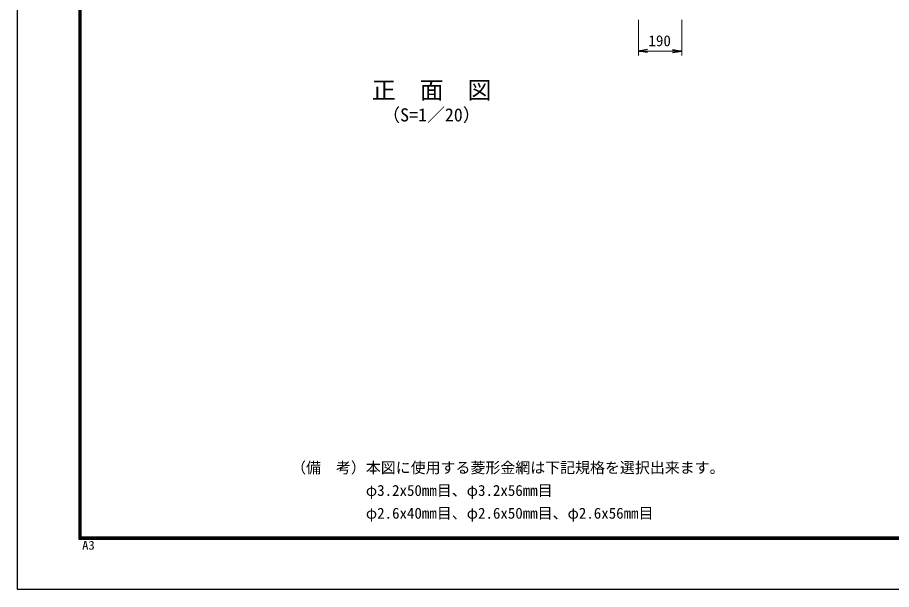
# Model space of a CAD drawing. Units: millimetres, scale not verified. Extents: x -4200 to 4200, y -2970 to 2970.
# Drawn here: x -4200 to -364, y -2970 to -460 of the extents above; entities that cross this region are included whole.
import ezdxf
from ezdxf.enums import TextEntityAlignment as Align

# ---------------------------------------------------------------- set-up
doc = ezdxf.new("R2010")
doc.units = ezdxf.units.MM
doc.header["$LTSCALE"] = 10
for name, color, linetype, lineweight in [('0-0_D-TTL-TXT', 7, 'Continuous', 25), ('0-3_D-STR-DIM', 7, 'Continuous', 13), ('0-4_0', 7, 'Continuous', 25), ('0-E_D-TTL', 7, 'Continuous', 25)]:
    doc.layers.add(name, color=color, linetype=linetype, lineweight=lineweight)
doc.styles.add('ＭＳ ゴシック', font='')
doc.styles.get('ＭＳ ゴシック').set_extended_font_data('MS Gothic')

# ---------------------------------------------------------------- blocks, each defined once
blk = doc.blocks.new('_Open')
at = {"layer": '0-4_0'}
blk.add_line((-10, 1.667), (0, 0), dxfattribs=at)
blk.add_lwpolyline([(-10, -1.667), (0, 0), (-10, 0)], dxfattribs=at)

msp = doc.modelspace()

# ---------------------------------------------------------------- linework, layer by layer
at = {"layer": '0-3_D-STR-DIM'}
for p, q in [((-1474.65, -469.5), (-1474.65, -626.82)), ((-1284.65, -469.5), (-1284.65, -626.82)), ((-1434.65, -606.82), (-1324.65, -606.82))]:
    msp.add_line(p, q, dxfattribs=at)
at = {"layer": '0-E_D-TTL', "color": 2}
msp.add_lwpolyline([(-4199.68, 2970.23), (4200.32, 2970.23), (4200.32, -2969.77), (-4199.68, -2969.77)], close=True, dxfattribs=at)
at = {"layer": '0-E_D-TTL'}
for points in [[(-3929.68, 2750.23), (3930.32, 2750.23), (3930.32, -2749.77), (-3929.68, -2749.77)], [(-3927.18, 2747.73), (3927.82, 2747.73), (3927.82, -2747.27), (-3927.18, -2747.27)], [(-3924.68, 2745.23), (3925.32, 2745.23), (3925.32, -2744.77), (-3924.68, -2744.77)], [(-3922.18, 2742.73), (3922.82, 2742.73), (3922.82, -2742.27), (-3922.18, -2742.27)], [(-3919.68, 2740.23), (3920.32, 2740.23), (3920.32, -2739.77), (-3919.68, -2739.77)]]:
    msp.add_lwpolyline(points, close=True, dxfattribs=at)

# ---------------------------------------------------------------- block references
at = {"layer": '0-3_D-STR-DIM', "xscale": 4, "yscale": 4, "rotation": 180}
msp.add_blockref('_Open', (-1474.65, -606.82), dxfattribs=at)
at = {"layer": '0-3_D-STR-DIM', "xscale": 4, "yscale": 4}
msp.add_blockref('_Open', (-1284.65, -606.82), dxfattribs=at)

# ---------------------------------------------------------------- texts
at = {"layer": '0-0_D-TTL-TXT', "style": 'ＭＳ ゴシック'}
for s, height, p in [('正\u3000面\u3000図', 76.98, (-2644.55, -839.9)), ('（S=1／20）', 57.7, (-2599.07, -933.09)), ('（備\u3000考）本図に使用する菱形金網は下記規格を選択出来ます。', 48.09, (-2998.8, -2473.38)), ('\u3000\u3000\u3000\u3000\u3000φ3.2x50mm目、φ3.2x56mm目', 48.09, (-2998.8, -2573.38)), ('\u3000\u3000\u3000\u3000\u3000φ2.6x40mm目、φ2.6x50mm目、φ2.6x56mm目', 48.09, (-2998.8, -2673.38))]:
    msp.add_text(s, height=height, dxfattribs=at).set_placement(p, align=Align.BOTTOM_LEFT)
at = {"layer": '0-3_D-STR-DIM', "style": 'ＭＳ ゴシック'}
msp.add_text('190', height=48.09, dxfattribs=at).set_placement((-1430.3, -600.07), align=Align.BOTTOM_LEFT)
at = {"layer": '0-E_D-TTL', "style": 'ＭＳ ゴシック', "width": 1.05}
msp.add_text('A3', height=38.48, dxfattribs=at).set_placement((-3915.77, -2806.58), align=Align.BOTTOM_LEFT)

doc.saveas('drawing.dxf')
